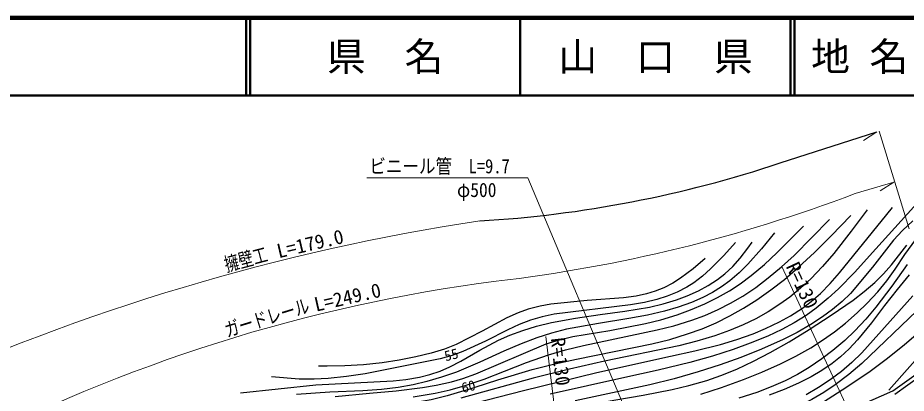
# Model space of a CAD drawing. Units: millimetres, scale not verified. Extents: x 40000 to 680000, y 20000 to 380000.
# Drawn here: x 268395 to 382612, y 331724 to 380000 of the extents above; entities that cross this region are included whole.
import ezdxf
from ezdxf.enums import TextEntityAlignment as Align

# ---------------------------------------------------------------- set-up
doc = ezdxf.new("R2010")
doc.units = ezdxf.units.MM
doc.header["$LTSCALE"] = 1000
for name, color, linetype, lineweight in [('M-BGD', 7, 'Continuous', 25), ('M-STR-HTXT', 7, 'Continuous', 13), ('M-STR-STRC', 7, 'Continuous', 25), ('M-TTL', 2, 'Continuous', 140), ('M-TTL-LINE', 7, 'Continuous', 50)]:
    doc.layers.add(name, color=color, linetype=linetype, lineweight=lineweight)
doc.layers.add('M-TTL-TXT', color=7, linetype='Continuous')
doc.styles.add('ＭＳ ゴシック', font='')
doc.styles.get('ＭＳ ゴシック').set_extended_font_data('MS Gothic')

msp = doc.modelspace()

# ---------------------------------------------------------------- linework, layer by layer
at = {"layer": 'M-BGD'}
for p, q in [((380901, 332023), (384182, 334388)), ((381152, 331585), (384472, 333992)), ((381152, 331585), (384472, 333992)), ((376906, 330261), (380901, 332023))]:
    msp.add_line(p, q, dxfattribs=at)
for points in [[(412809, 360936), (408946, 358796), (404970, 356471), (402608, 354975), (400308, 353392), (398189, 351793), (396021, 350027), (388707, 343483), (385582, 340662), (382394, 337928), (380210, 336183), (377965, 334522), (374991, 332497), (371957, 330555), (363680, 325346), (363400, 325168)], [(420782, 361208), (417525, 360037), (414137, 358706), (412123, 357805), (410172, 356810), (408631, 355910), (407149, 354921), (405690, 353797), (404176, 352495), (401802, 350329), (399214, 348111), (397928, 347162), (396634, 346331), (393843, 344745), (390946, 342977), (389708, 342040), (388505, 340994), (386936, 339445), (385435, 337816), (380380, 332132)], [(384384, 356583), (377908, 349391), (376010, 347305), (373904, 345151), (372581, 343933), (371041, 342671), (369732, 341736), (368206, 340789), (366620, 339933), (364802, 339074), (362567, 338154), (360362, 337354), (357688, 336499), (354797, 335686), (350717, 334683), (346418, 333733), (336854, 331596)], [(323889, 329622), (333390, 332058), (342847, 334379), (352312, 336471), (355442, 337162), (358741, 337997), (360848, 338632), (362925, 339368), (364523, 340030), (366338, 340905), (367743, 341693), (369256, 342679), (370374, 343521), (371570, 344560), (372837, 345835), (374034, 347183), (380132, 354709), (380866, 355624)], [(377604, 355313), (375548, 352543), (373298, 349692), (371855, 348027), (370338, 346444), (369030, 345225), (367652, 344085), (366376, 343155), (364857, 342184), (363277, 341303), (361648, 340513), (359896, 339780), (358010, 339108), (355711, 338421), (353384, 337834), (343811, 335832), (339316, 334823), (334662, 333672), (325365, 331074)], [(325725, 332050), (330103, 333456), (334514, 334760), (337424, 335508), (340242, 336125), (349902, 338064), (352225, 338652), (354511, 339343), (356380, 340018), (358158, 340777), (359947, 341665), (361693, 342652), (363392, 343729), (365204, 345005), (366955, 346366), (368772, 347913), (370826, 349824), (372949, 351942), (375493, 354590)], [(309209, 331322), (313625, 331741), (317039, 332041), (320427, 332449), (322198, 332753), (324137, 333195), (325597, 333626), (327283, 334238), (336329, 338078), (338020, 338594), (339757, 339008), (344496, 339802), (349087, 340673), (351055, 341174), (353185, 341825), (354891, 342441), (356739, 343223), (358349, 344019), (359902, 344908), (361266, 345807), (362697, 346877), (364376, 348288), (365995, 349786), (369392, 353204)], [(319237, 331264), (322049, 331745), (324002, 332179), (325905, 332709), (328364, 333551), (330981, 334561), (333779, 335656), (336606, 336653), (338803, 337305), (341124, 337882), (350599, 339857), (352739, 340406), (355036, 341109), (356723, 341729), (358437, 342478), (360037, 343303), (361590, 344221), (363262, 345338), (364874, 346544), (366578, 347958), (368210, 349445), (372747, 354074)], [(383440, 353900), (382143, 352658), (380987, 351413), (378257, 347949), (375455, 344566), (374366, 343510), (373149, 342485), (371863, 341537), (370347, 340552), (368590, 339551), (366776, 338636), (363988, 337399), (361352, 336337), (358711, 335382), (355856, 334464), (352783, 333590), (349648, 332805), (340070, 330729)], [(365664, 352334), (363988, 350280), (362247, 348317), (361116, 347195), (359921, 346165), (358880, 345400), (357710, 344677), (356483, 344039), (355020, 343405), (353312, 342799), (351553, 342291), (349357, 341779), (346937, 341323), (343047, 340703), (338928, 339942), (337012, 339452), (335137, 338863), (333092, 338081), (330891, 337122), (327786, 335701), (324780, 334440), (322887, 333776), (320964, 333212), (319213, 332802), (317316, 332465), (315138, 332206), (312745, 332033), (308534, 331847), (304220, 331554)], [(297023, 331759), (306732, 332802), (316670, 333332), (318269, 333508), (320034, 333809), (321375, 334140), (322681, 334573), (323935, 335113), (325347, 335849), (327782, 337261), (330189, 338539), (331653, 339183), (333339, 339805), (335063, 340328), (337016, 340805), (340079, 341363), (343265, 341836), (346451, 342269), (349605, 342807), (351354, 343212), (353076, 343722), (354441, 344227), (355913, 344894), (357155, 345576), (358337, 346350), (359290, 347088), (360318, 348039), (361258, 349090), (362239, 350357), (362822, 351153)], [(360656, 351114), (359150, 349436), (357451, 347700), (356408, 346774), (355311, 345936), (354393, 345348), (353173, 344716), (351889, 344197), (350553, 343776), (348978, 343397), (347164, 343076), (337334, 341902), (335796, 341556), (334323, 341111), (332841, 340549), (331389, 339888), (328519, 338433), (325609, 337072), (324223, 336578), (322688, 336146), (313056, 334235), (310676, 333868), (308294, 333611), (306504, 333514), (304587, 333525), (301008, 333816)], [(328203, 327063), (337707, 329440), (341279, 330161), (345044, 330814), (348808, 331461), (352538, 332204), (354669, 332719), (356960, 333382), (358790, 334014), (360819, 334832), (362993, 335836), (365128, 336942), (367575, 338338), (370149, 339930), (372975, 341745), (375797, 343684), (377221, 344789), (378575, 345970), (379707, 347095), (380702, 348230), (382674, 350782)], [(356195, 331599), (358864, 332460), (361697, 333483), (364058, 334429), (366448, 335495), (368424, 336488), (370342, 337575), (371858, 338543), (373380, 339637), (374802, 340742), (376315, 342051), (377611, 343304), (378972, 344781), (380121, 346186), (381201, 347682), (382440, 349547), (383859, 351491)], [(356779, 349026), (355209, 347721), (353599, 346512), (352598, 345873), (351433, 345266), (350348, 344834), (349224, 344497), (347873, 344203), (346285, 343972), (341583, 343635), (336940, 343183), (335562, 342924), (334026, 342524), (332721, 342067), (331268, 341437), (328106, 339704), (324749, 337979), (323253, 337406), (321532, 336868), (319583, 336383), (317416, 335960), (315236, 335632), (312846, 335381), (310450, 335239), (308160, 335202), (307072, 335208)], [(382723, 348294), (380752, 345477), (378726, 342777), (377411, 341233), (376023, 339764), (374715, 338514), (373195, 337215), (371769, 336135), (370142, 335042), (368621, 334143), (367047, 333336), (365244, 332538), (363390, 331832), (361107, 331090)], [(383002, 346929), (381435, 345080), (379837, 343024), (378134, 340769), (376362, 338603), (375275, 337450), (374164, 336424), (373080, 335558), (371767, 334656), (370386, 333839), (368766, 333013), (366904, 332197), (364998, 331473)], [(383440, 344230), (376904, 336898), (375610, 335659), (374277, 334521), (372839, 333439), (371332, 332445), (369765, 331536)], [(383968, 342302), (376902, 335555), (375225, 334139), (373486, 332817), (372011, 331825), (370475, 330925), (368707, 330021), (366702, 329122), (363706, 327945), (360659, 326856), (351485, 323612), (348820, 322766), (345941, 321966), (343614, 321427), (341286, 320996), (331649, 319379), (328917, 318762), (326192, 318038), (321986, 316766)], [(325725, 332050), (323617, 331406), (321523, 330874), (319557, 330531), (317571, 330288), (314578, 329986), (311495, 329563), (309348, 329110), (307221, 328555), (297831, 325856), (294912, 325162), (291775, 324525), (282156, 323010), (280113, 322572), (277994, 322009), (275517, 321231), (272875, 320291), (268490, 318592)]]:
    msp.add_lwpolyline(points, dxfattribs=at)
at = {"layer": 'M-STR-HTXT'}
for p, q in [((378837, 365352), (377106, 364203)), ((379147, 365424), (382995, 352859)), ((333987, 359433), (313262, 359433)), ((349908, 321552), (333987, 359433)), ((376028, 357384), (381018, 358860)), ((381018, 358860), (379259, 357755)), ((377166, 325356), (366606, 348016)), ((336265, 339019), (339328, 314208))]:
    msp.add_line(p, q, dxfattribs=at)
for centre, radius, start, end in [((307392, 538517), 193701, 276.66812, 290.75305), ((369501, 78417), 278603, 98.61349, 114.69888), ((356292, 141700), 206125, 97.36087, 117.7554)]:
    msp.add_arc(centre, radius, start, end, dxfattribs=at)
at = {"layer": 'M-STR-STRC'}
msp.add_line((366406, 361330), (378837, 365352), dxfattribs=at)
msp.add_arc((318953, 503467), 149849, 273.37511, 288.46176, dxfattribs=at)
at = {"layer": 'M-TTL'}
msp.add_line((680000, 380000), (40000, 380000), dxfattribs=at)
at = {"layer": 'M-TTL-LINE'}
for p, q in [((297750, 380000), (297750, 370000)), ((298250, 380000), (298250, 370000)), ((333000, 380000), (333000, 370000)), ((367750, 380000), (367750, 370000)), ((368250, 380000), (368250, 370000)), ((40000, 370000), (680000, 370000))]:
    msp.add_line(p, q, dxfattribs=at)

# ---------------------------------------------------------------- texts
at = {"layer": 'M-BGD', "style": 'ＭＳ ゴシック'}
for s, p in [('55', (323510, 335437)), ('60', (325711, 331356))]:
    msp.add_text(s, height=1320, rotation=14, dxfattribs=at).set_placement(p, align=Align.BOTTOM_LEFT)
at = {"layer": 'M-STR-HTXT', "style": 'ＭＳ ゴシック'}
for s, width, p in [('ビニール管\u3000L=9.7', 0.85, (313598, 359452)), ('φ500', 0.9, (324861, 356400))]:
    msp.add_text(s, height=1833, dxfattribs=dict(at, width=width)).set_placement(p, align=Align.BOTTOM_LEFT)
for s, rotation, p in [('L=179.0', 13.1, (302063, 348540)), ('R=130', 294.9, (366603, 347811)), ('L=249.0', 12.9, (306861, 341667)), ('R=130', 276.4, (336361, 338728))]:
    msp.add_text(s, height=1833, rotation=rotation, dxfattribs=at).set_placement(p, align=Align.BOTTOM_LEFT)
at = {"layer": 'M-STR-HTXT', "style": 'ＭＳ ゴシック', "width": 0.75}
for s, rotation, p in [('擁壁工', 14.8, (295366, 346797)), ('ガードレール', 17, (295467, 338380))]:
    msp.add_text(s, height=1833, rotation=rotation, dxfattribs=at).set_placement(p, align=Align.BOTTOM_LEFT)
at = {"layer": 'M-TTL-TXT', "style": 'ＭＳ ゴシック'}
for s, p in [('県\u3000名', (315625, 375000)), ('山\u3000口\u3000県', (350375, 375000))]:
    msp.add_text(s, height=3666, dxfattribs=at).set_placement(p, align=Align.MIDDLE_CENTER)
msp.add_text('地 名', height=3666, dxfattribs=at).set_placement((370380, 375000), align=Align.MIDDLE_LEFT)

doc.saveas('drawing.dxf')
